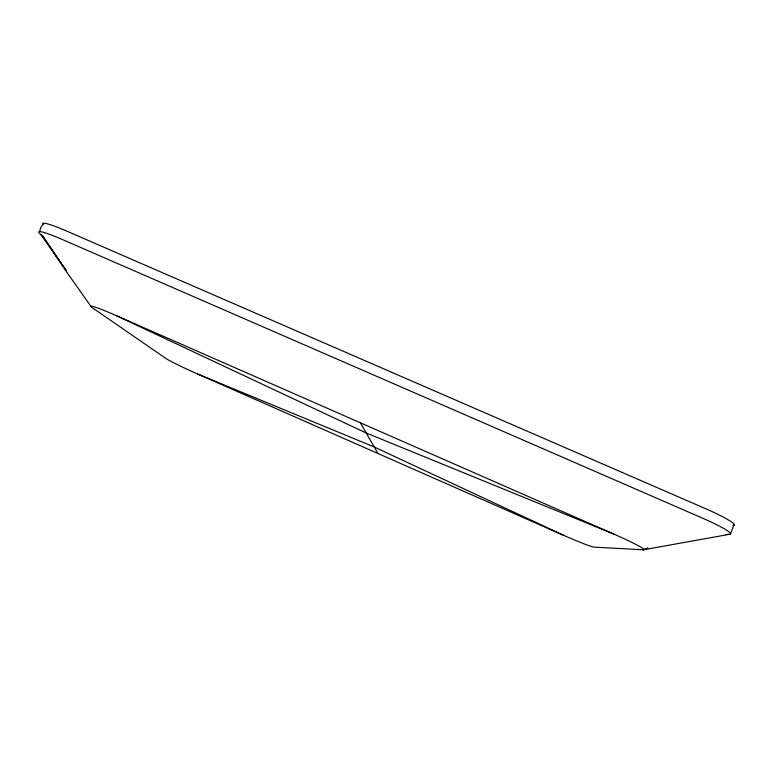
<?xml version="1.0" encoding="UTF-8"?>
<svg xmlns="http://www.w3.org/2000/svg" width="773" height="773" viewBox="0 0 773 773"><rect width="100%" height="100%" fill="white"/><g stroke="black" fill="none" stroke-linecap="round" stroke-linejoin="round"><path stroke-width="1.16" d="M39.752 231.156L40.64 227.803L43.336 223.619M730.485 534.095L733.944 524.712M643.948 549.622L647.822 548.038L643.252 549.816L594.012 547.12A30.205 1.488 23.5 0 1 563.044 535.071L197.637 374.026A29.297 1.411 24.5 0 1 166.04 358.556L92.625 307.934A38.08 2.29 24.8 0 1 116.047 315.51L613.646 533.998A39.288 2.464 23.2 0 1 643.252 549.816L729.268 534.375A40.032 3.991 22.4 0 0 702.222 518.016L62.275 239.475A38.495 3.633 25.6 0 0 40.795 234.49L66.642 271.11L62.632 265.216M725.905 534.414L729.268 534.375M613.646 533.998L366.257 433.015L116.047 315.51M197.637 374.026L374.248 447.007L563.044 535.071M40.795 234.49L43.394 236.538M61.299 263.264L42.534 235.833L65.821 270.801L91.272 306.852M360.421 422.812L377.958 453.49M732.968 525.514A40.003 4.29 22.3 0 0 706.049 508.885L66.323 230.924A38.466 3.904 25.7 0 0 43.095 224.692"/></g></svg>
